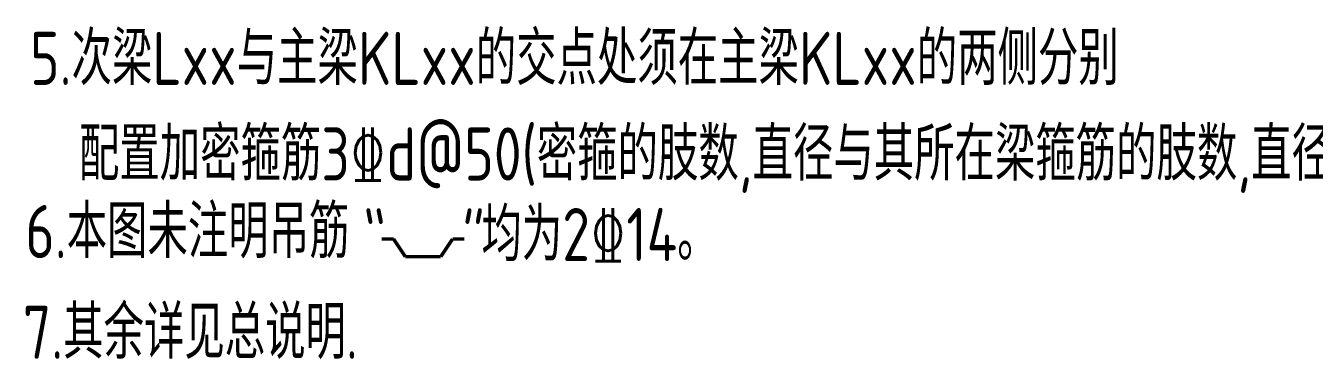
# Model space of a CAD drawing. Extents: x 2506385 to 2810062, y -487803 to -193521.
# Drawn here: x 2648541 to 2658238, y -439967 to -437454 of the extents above; entities that cross this region are included whole.
import ezdxf

# ---------------------------------------------------------------- set-up
doc = ezdxf.new("R2010")
doc.units = 0
doc.header["$LTSCALE"] = 1000
doc.header["$MEASUREMENT"] = 0
doc.layers.add('PUB_TEXT', color=7, linetype='Continuous')
doc.layers.add('TEXT', color=7, linetype='Continuous')
doc.styles.add('tssd', font='tssdeng.shx', dxfattribs={"width": 0.7, "height": 3, "bigfont": '1hztxt.shx'})
doc.styles.add('TSSD_DIMENSION', font='tssdeng.shx', dxfattribs={"width": 0.8, "bigfont": 'tssdchn.shx'})

# ---------------------------------------------------------------- blocks, each defined once
blk = doc.blocks.new('A$C206F4795')
at = {"layer": 'TEXT', "color": 4, "style": 'tssd', "width": 0.75}
blk.add_text('"', height=450, dxfattribs=at).set_placement((-0.0006128535897005349, -328.8465675401967))

msp = doc.modelspace()

# ---------------------------------------------------------------- linework, layer by layer
at = {"layer": 'PUB_TEXT', "const_width": 26.64726745595873}
for points in [[(2651220.037989324, -439061.0427197506), (2651308.862214176, -439061.0427197506)], [(2651308.862214176, -439061.0427197506), (2651397.68643903, -439194.2790570303)], [(2651664.15911359, -439194.2790570303), (2651752.983338442, -439061.0427197506)], [(2651752.983338442, -439061.0427197506), (2651841.807563295, -439061.0427197506)], [(2651397.68643903, -439194.2790570303), (2651664.15911359, -439194.2790570303)]]:
    msp.add_lwpolyline(points, dxfattribs=at)

# ---------------------------------------------------------------- block references
at = {"layer": 'PUB_TEXT'}
for p, xscale, yscale, zscale in [((2651248.250154774, -439014.6048756824), -0.8882422477047176, 0.8882422484492336, 0.8882422485319579), ((2651829.67337292, -439014.6048756824), 0.8882422477047176, 0.8882422477047176, 0.8882422477047176)]:
    msp.add_blockref('A$C206F4795', p, dxfattribs=dict(at, xscale=xscale, yscale=yscale, zscale=zscale))

# ---------------------------------------------------------------- texts
at = {"layer": 'PUB_TEXT', "style": 'TSSD_DIMENSION', "width": 0.8}
for s, p in [('5.次梁Lxx与主梁KLxx的交点处须在主梁KLxx的两侧分别', (2648573.689760301, -437900.1606795228)), ('配置加密箍筋3%%132d@50(密箍的肢数,直径与其所在梁箍筋的肢数,直径相同.)', (2648941.217269743, -438620.6736291087)), ('6.本图未注明吊筋     ', (2648538.148313658, -439204.9876166948)), ('均为2%%13214。', (2651970.364209352, -439227.6307021913)), ('7.其余详见总说明.', (2648519.259660772, -439964.0685613344))]:
    msp.add_text(s, height=400, dxfattribs=at).set_placement(p)

doc.saveas('drawing.dxf')
